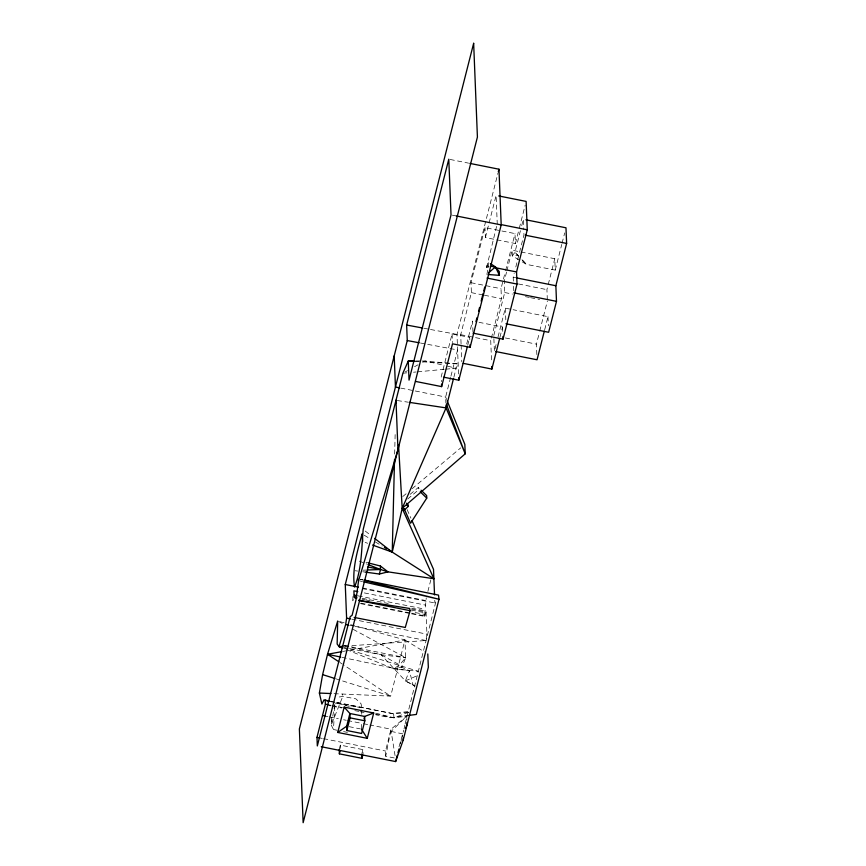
<?xml version="1.0" encoding="UTF-8"?>
<svg xmlns="http://www.w3.org/2000/svg" width="866" height="866" viewBox="0 0 866 866"><rect width="100%" height="100%" fill="white"/><g stroke="black" fill="none" stroke-linecap="round" stroke-linejoin="round"><path stroke-width="0.65" stroke-dasharray="4.33 3.25" d="M361.447 728.717L361.577 722.179M361.728 714.331L361.847 707.793L361.025 703.744L355.85 698.83L342.774 696.459L336.842 697.347M394.658 454.076L395.188 432.578M337.253 730.298L333.453 729.518L334.958 704.404M331.819 717.275L331.234 725.037L333.453 729.518M344.397 646.177L425.985 640.515L426.927 634.15L426.04 611.959L411.664 609.09M334.806 704.372L331.234 725.037L342.774 696.459L342.438 694.045M486.876 274.414L488.543 266.035L488.392 262.279L486.595 267.432L489.106 267.269M399.042 746.708L403.794 730.146M404.065 728.88L404.866 725.08M405.136 723.814L435.847 601.697L434.862 602.963L359.78 588.079M394.268 757.956L385.716 756.245L391.053 729.204L406.739 716.225L408.254 712.404L393.662 713.876L335.705 702.315M350.622 624.646L404.952 639.963L390.685 696.134L332.187 693.601M352.96 596.457L352.624 602.054L353.674 599.618M339.201 749.469L340.316 745.106L362.865 749.599L363.049 753.972M469.794 339.873L469.697 337.394L452.106 333.886L441.227 376.699L441.433 381.657M458.558 373.928L456.977 334.417L497.961 173.146M461.069 343.715L460.712 334.677L471.396 292.643L470.996 282.706L484.992 227.628L515.01 233.604L515.411 243.541L485.393 237.565L484.992 227.628M485.393 237.565L496.099 195.424L497.246 223.829M450.612 377.414L445.633 397.039L445.871 402.939M450.948 376.104L457.594 349.94L427.133 344.257M453.881 377.165L456.155 368.202L458.157 363.904L422.456 360.916M361.761 753.961L362.865 749.599M466.709 343.975L472.533 321.037L472.966 331.808M486.595 267.432L496.597 226.372M467.716 345.177L469.697 337.394M491.368 338.119L501.414 298.629L501.013 288.692L505.246 272.032M505.571 270.755L515.01 233.604M506.545 272.119L504.261 281.136L504.716 292.524L493.761 335.64L494.389 351.271L496.705 342.124M506.881 270.831L512.12 250.22L554.781 258.718L555.236 270.105L526.398 264.357L522.079 261.759M385.716 756.245L385.511 751.017L391.053 729.204L369.966 725.004M515.411 243.541L518.983 229.501M519.308 228.223L525.142 205.242M411.426 613.778L424.492 616.386L426.245 597.919M427.891 591.413L430.867 579.722M520.423 230.702L514.945 252.266L512.347 255.903L520.996 261.11M521.722 225.625L523.324 219.282L523.746 229.707M424.492 616.386L424.968 614.492L411.902 611.883M411.967 613.323L425.033 615.932L426.04 611.959M498.037 336.906L505.343 308.155L511.806 309.443M513.354 281.136L513.202 277.239L514.177 273.385M515.811 266.977L523.952 234.924L523.8 231.016M499.963 337.22L502.551 327.023L479.06 322.336M547.323 299.766L546.922 289.645L547.897 285.78M548.232 284.492L554.781 258.718M536.833 354.562L536.422 344.138L539.41 332.382M539.735 331.083L547.377 301.032M555.236 270.105L561.753 244.461M562.077 243.173L564.686 232.922M544.682 329.73L548.005 316.664L513.094 309.703M400.309 743.991L402.647 735.202M349.561 648.602L381.094 654.739L405.375 680.903L415.106 686.034L405.375 680.903L409.434 670.706L401.813 667.264L399.627 664.915L381.094 654.739L347.483 646.556M395.069 755.65L391.14 731.402L406.739 716.225L406.89 719.906M402.787 496.543L406.923 493.068M412.097 488.716L460.712 447.874M410.094 494.367L418.289 487.493L420.151 489.29M407.691 499L418.386 490.015L418.289 487.493M346.497 649.587L393.716 668.79L399.627 664.915L405.667 657.695L404.952 639.963L343.282 651.373M405.212 371.925L407.54 370.626M414.533 366.74L418.04 364.792M422.695 362.194L425.033 360.895L444.485 365.463M405.375 680.903L417.033 675.751M375.498 714.158L393.943 717.827L408.254 712.404M414.554 685.471L413.06 685.168L409.434 670.706L393.716 668.79L401.813 667.264L405.667 657.695L351.758 628.586M407.94 711.571L392.482 713.508L335.867 702.229M408.557 715.435L390.414 717.719L375.92 714.829M375.768 713.183L393.943 717.827L406.739 716.225M402.874 373.224L406.868 372.845M413.537 372.218L416.2 371.969M417.531 371.839L444.171 369.327M445.503 369.208L456.155 368.202L445.784 365.766M363.19 570.185L365.853 570.077M416.005 360.949L421.157 360.916M415.009 361.393L458.157 363.904M393.716 668.79L418.159 671.28L344.148 648.147M381.094 654.739L405.667 657.695L343.737 645.354M355.125 570.726L357.68 571.073M362.789 571.766L365.333 572.112M397.299 400.547L407.843 402.138M335.034 703.084L361.847 707.793M423.864 328.236L429.157 329.232M430.478 329.481L456.977 334.417M420.508 343.023L425.812 344.019M344.3 647.573L348.24 648.342M450.103 159.463L468.593 163.154M452.344 215.179L456.306 215.959M486.53 265.959L489.149 266.479M513.202 277.239L515.79 277.748M518.474 283.972L546.922 289.645M470.996 282.706L501.013 288.692M504.716 292.524L512.466 294.072M525.402 296.648L529.278 297.417M530.566 297.677L539.615 299.484M471.396 292.643L483.141 294.981M484.44 295.241L501.414 298.629M505.387 337.957L536.422 344.138M460.712 334.677L490.73 340.663L491.552 361.317M400.731 388.087L413.937 390.718M415.258 390.977L445.633 397.039L446.64 399.529M362.378 587.917L425.574 600.517M364.359 592.918L425.769 605.161M358.123 595.862L424.751 609.144M362.107 598.276L388.239 603.494M411.751 608.181L424.816 610.779M362.02 599.196L364.629 599.716M365.939 599.976L369.858 600.755M411.274 610.075L424.34 612.673M361.003 603.169L410.657 613.063M360.473 603.624L410.116 613.518M351.877 619.19L426.927 634.15M349.615 625.295L353.566 626.086M354.876 626.345L425.985 640.515M330.606 701.179L334.557 701.969M328.052 704.697L330.682 705.227M332.003 705.487L342.546 707.587M328.474 705.368L331.115 705.898M332.436 706.158L341.659 707.998M354.833 710.629L358.784 711.408M360.104 711.679L364.056 712.458M325.161 716.074L327.792 716.593M329.112 716.864L338.335 718.704M343.607 719.754L346.248 720.274M347.558 720.534L362.064 723.424M363.374 723.695L368.645 724.745M349.139 726.661L360.202 728.869M319.619 737.886L322.249 738.417M323.57 738.676L385.511 751.017M360.31 579.246L362.962 579.787M343.585 731.597L347.385 732.387M342.005 657.348L397.288 669.028M391.14 731.402L402.982 733.946M359.877 580.956L362.464 581.551M343.607 645.614L346.194 646.242M360.234 579.365L362.822 580.014M365.982 562.315L368.602 562.987M330.357 701.547L351.12 706.862M344.159 622.816L337.686 620.998L344.722 624.787M335.456 678.684L390.685 696.134L343.315 664.742M365.16 542.397L367.628 543.285M359.249 561.103L366.762 564.069M364.272 535.253L368.754 537.948M375.465 542.008L382.177 546.056M404.952 639.963L424.372 651.849M339.937 662.501L342.189 663.995M365.246 531.053L370.442 535.112M518.474 255.979L514.945 252.266L518.095 255.524L512.347 255.903L512.12 250.22M521.992 259.703L526.398 264.357L521.787 259.454M407.128 509.598L410.895 518.128M393.662 713.876L393.943 717.827M548.005 316.664L548.373 325.768M513.57 286.343L513.776 291.55M505.343 308.155L505.809 319.868M502.551 327.023L502.821 333.756M461.123 345.004L461.795 361.793M452.106 333.886L452.463 342.568M434.754 600.268L434.862 602.963M424.968 614.492L425.033 615.932M340.316 745.106L340.446 748.386"/><path stroke-width="1.3" d="M394.528 459.445L392.244 552.129L433.888 578.737L402.192 508.353L398.544 444.897M395.914 403.036L395.989 400.341L396.141 403.047M362.702 541.51L362.042 533.9C357.485 551.263 351.812 568.854 354.519 587.04C361.772 569.233 361.577 548.546 363.179 529.429L402.874 373.224L408.265 361.003L414.717 360.96M342.774 648.071L339.039 646.556L345.664 624.505L346.606 618.14L345.263 584.507L407.258 340.555L406.641 325.031L448.783 159.203L451.024 214.909L409.033 380.12L408.265 361.003L415.009 361.393M395.989 400.341L397.959 449.649L358.578 580.653L356.002 599.889L352.072 615.336L350.189 616.635L317.324 745.951L316.978 737.367L325.41 704.166L325.161 700.215L324.025 699.869L321.892 704.058L319.381 693.049L322.617 674.625L327.532 654.285L337.686 620.998L337.145 644.033L339.039 646.556L342.871 647.746M453.546 378.442L446.066 407.897L402.192 508.353L392.244 552.129L372.542 545.05M337.74 732.452L344.181 707.111L373.701 712.999L367.26 738.341L337.74 732.452L346.681 726.173L349.896 713.497L344.181 707.111M365.333 572.112L379.373 574.028L380.52 569.503L380.39 566.018L368.602 562.987M362.767 755.065L361.934 758.335L339.375 753.842L340.208 750.573M364.012 718.975L364.662 716.442L364.835 720.804L361.609 733.47L346.855 730.525L350.07 717.86L349.896 713.497L364.662 716.442L373.701 712.999M415.55 381.419L441.628 386.615L452.507 343.813L470.097 347.32L501.197 224.911L498.968 169.206L469.913 163.414M498.296 171.825L498.968 169.206M443.738 377.197L458.818 380.196L467.391 346.476M475.954 321.622L476.928 317.779M478.552 311.381L479.537 307.538M481.16 301.13L483.12 293.444M483.769 290.879L484.744 287.036M463.158 363.341L491.866 369.068L499.639 338.487M473.02 333.15L503.038 339.136L517.034 284.059L516.547 271.946L527.264 229.804L526.117 201.41L498.719 195.943M321.243 746.73L395.621 761.56L403.188 740.149L438.997 599.261L438.51 595.115L364.283 580.058M544.346 331.039L537.05 359.78L495.677 351.531M505.971 323.765L548.633 332.273L556.492 301.346L555.864 285.737L566.624 243.422L565.985 227.79L525.911 219.802M395.621 761.56L397.299 755.282M397.959 752.781L398.966 749.014M358.621 600.311L409.715 608.484L410.094 610.682L405.277 627.471L354.151 617.426M405.548 728.241L407.085 724.81L406.988 722.352M421.071 490.188L426.646 495.579L426.754 498.112L410.592 523.226L404.151 508.645L404.216 510.052L408.341 506.404L408.287 504.997L406.533 503.222M488.77 272.736L495.395 266.869L499.271 271.588L499.422 275.345L488.132 274.511M402.192 508.353L465.226 453.806L464.847 444.399L447.148 400.774M379.373 574.028L388.011 571.852L433.888 578.737M338.812 661.754L327.532 654.285L341.962 651.611M408.557 715.435L416.34 714.45L428.334 667.264L427.793 653.949M343.055 646.274L339.039 646.556L341.669 647.064M367.195 570.023L380.52 569.503L388.011 571.852L380.39 566.018M319.381 693.049L330.909 693.547M490.827 266.317L495.395 266.869L499.422 275.345M409.163 402.333L446.066 407.897L465.226 453.806L446.336 404.184M406.641 325.031L422.532 327.998M407.258 340.555L419.187 342.784M501.154 224.608L527.264 229.804M456.306 215.959L501.197 224.911M525.251 235.184L566.624 243.422M494.367 267.518L516.547 271.946M517.078 278.008L555.864 285.737M487.017 278.073L517.034 284.059M513.83 292.849L556.492 301.346M399.41 387.827L395.448 387.037L394.203 355.883M367.736 566.949L380.52 569.503L368.018 564.567M345.263 584.507L358.427 587.126M357.82 591.619L353.902 590.839L354.183 597.627L356.792 598.146M354.205 595.072L356.814 595.602M354.27 596.717L356.879 597.237M358.632 600.419L410.094 610.682M346.606 618.14L350.557 618.93M345.664 624.505L348.294 625.035M329.112 701.005L325.161 700.215L329.058 701.211M325.41 704.166L328.052 704.697M350.07 717.86L364.835 720.804M322.52 715.543L325.161 716.074M316.978 737.367L319.619 737.886M327.532 654.285L340.695 657.067M363.763 581.855L438.997 599.261L364.11 580.339M322.617 674.625L334.179 678.284M384.407 547.409L386.647 548.752M388.888 550.105L392.244 552.129L374.588 538.349M490.394 263.589L495.395 266.869M420.248 491.812L426.754 498.112M406.587 504.629L408.341 506.404M361.436 729.107L367.26 738.341M357.658 578.705L358.578 580.653M411.978 520.563L433.509 569.33L434.537 594.888M403.134 507.617L404.216 510.052M502.93 336.441L503.038 339.136M491.758 366.48L491.866 369.068M469.989 344.83L470.097 347.32M458.709 377.695L458.818 380.196M445.968 405.418L446.066 407.897M441.53 384.136L441.628 386.615M361.804 755.055L361.934 758.335M346.681 726.173L346.855 730.525M339.201 749.469L339.375 753.842M403.112 737.67L403.188 740.149M473.648 43.3L299.376 728.934L303.143 822.7L477.415 137.066L473.648 43.3"/></g></svg>
